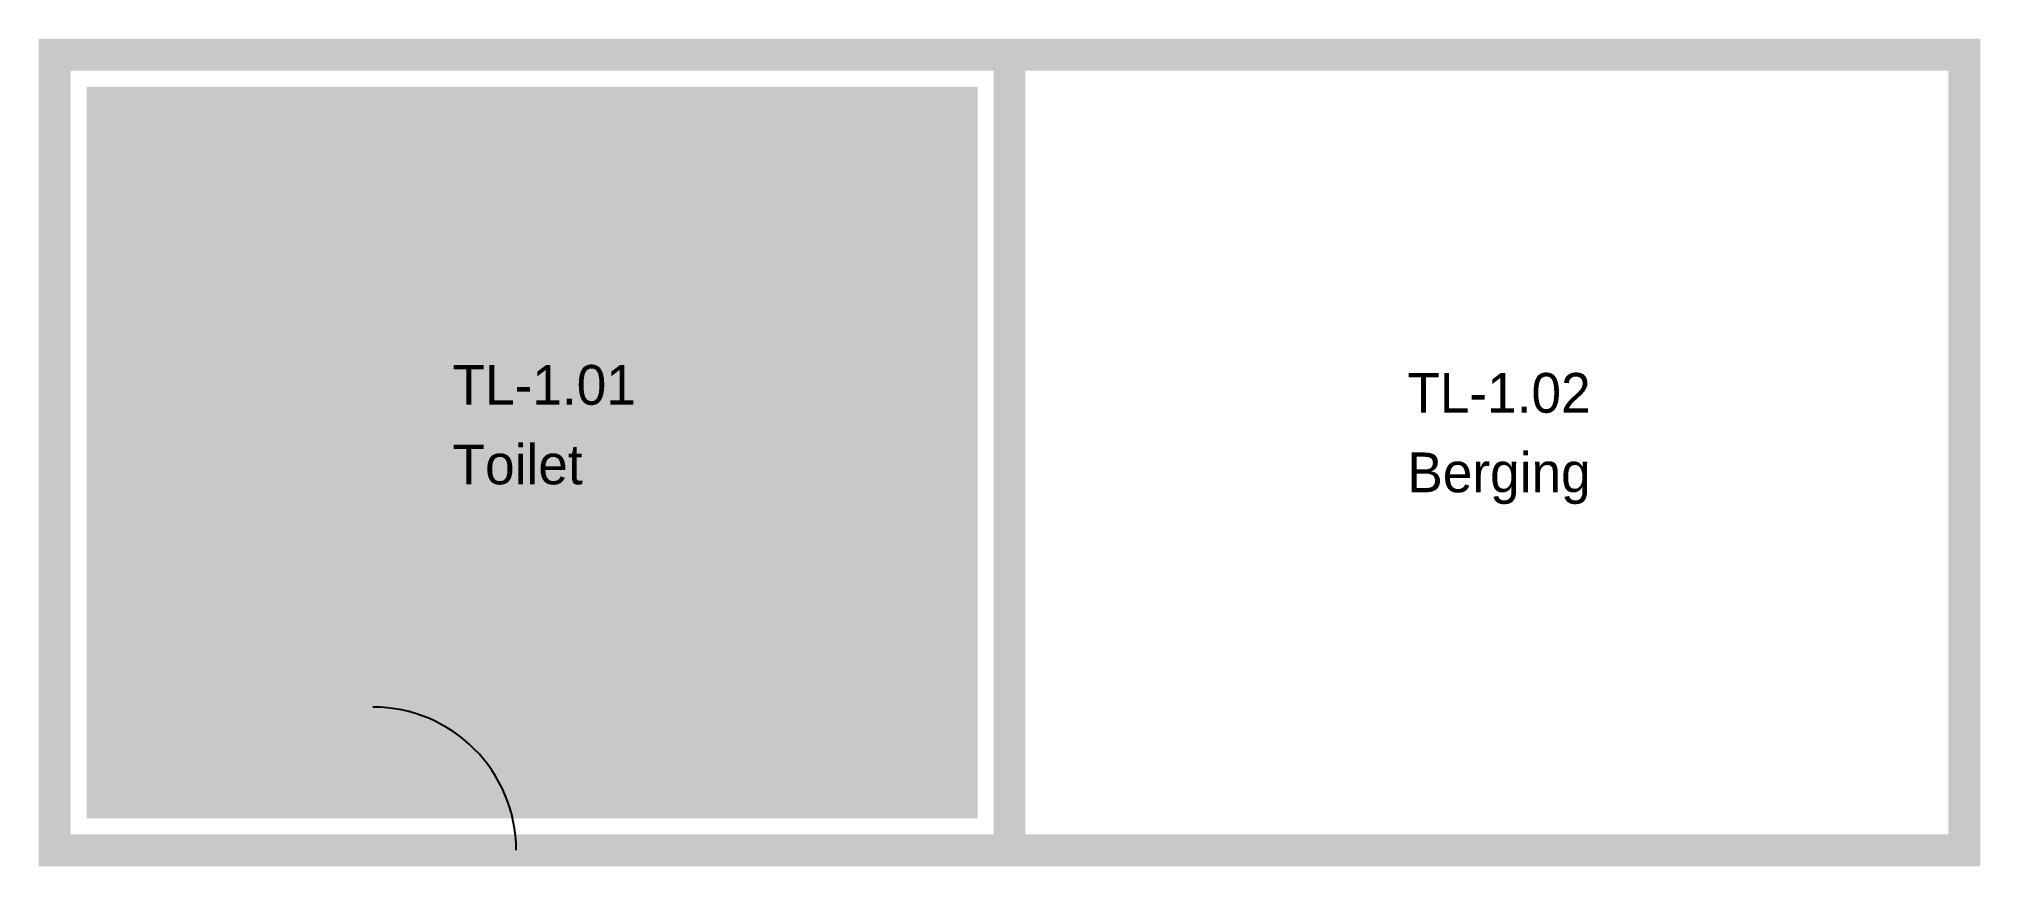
# Model space of a CAD drawing. Header units: millimetres. Extents: x -100 to 12100, y -100 to 5100.
import ezdxf

# ---------------------------------------------------------------- set-up
doc = ezdxf.new("R2010")
doc.units = ezdxf.units.MM
for name, color, linetype in [('A-ANNO-TEXT', 3, 'Continuous'), ('A-DOOR', 5, 'Continuous'), ('A-WALL', 7, 'Continuous'), ('AREA-FILL', 1, 'Continuous')]:
    doc.layers.add(name, color=color, linetype=linetype)

# ---------------------------------------------------------------- blocks, each defined once
blk = doc.blocks.new('ROOMTAG')
at = {"layer": 'A-ANNO-TEXT'}
for tag, p in [('CODE', (0, 250)), ('NAME', (0, -250))]:
    blk.add_attdef(tag, p, '', height=250, dxfattribs=at)

msp = doc.modelspace()

# ---------------------------------------------------------------- hatches: boundary and pattern name
at = {"layer": 'AREA-FILL'}
msp.add_hatch(color=1, dxfattribs=at).paths.add_polyline_path([(200, 200), (5800, 200), (5800, 4800), (200, 4800)])

# ---------------------------------------------------------------- linework, layer by layer
at = {"layer": 'A-DOOR'}
msp.add_arc((2000, 0), 900, 0, 90, dxfattribs=at)
at = {"layer": 'A-WALL', "const_width": 200}
msp.add_lwpolyline([(0, 0), (12000, 0), (12000, 5000), (0, 5000)], close=True, dxfattribs=at)
msp.add_lwpolyline([(6000, 0), (6000, 5000)], dxfattribs=at)

# ---------------------------------------------------------------- block references
at = {"layer": 'A-ANNO-TEXT'}
msp.add_blockref('ROOMTAG', (8500, 2500), dxfattribs=at).add_auto_attribs({'CODE': 'TL-1.02', 'NAME': 'Berging'})

# ---------------------------------------------------------------- texts
for s, p in [('TL-1.01', (2500, 2800)), ('Toilet', (2500, 2300))]:
    msp.add_text(s, height=250, dxfattribs=at).set_placement(p)

doc.saveas('drawing.dxf')
